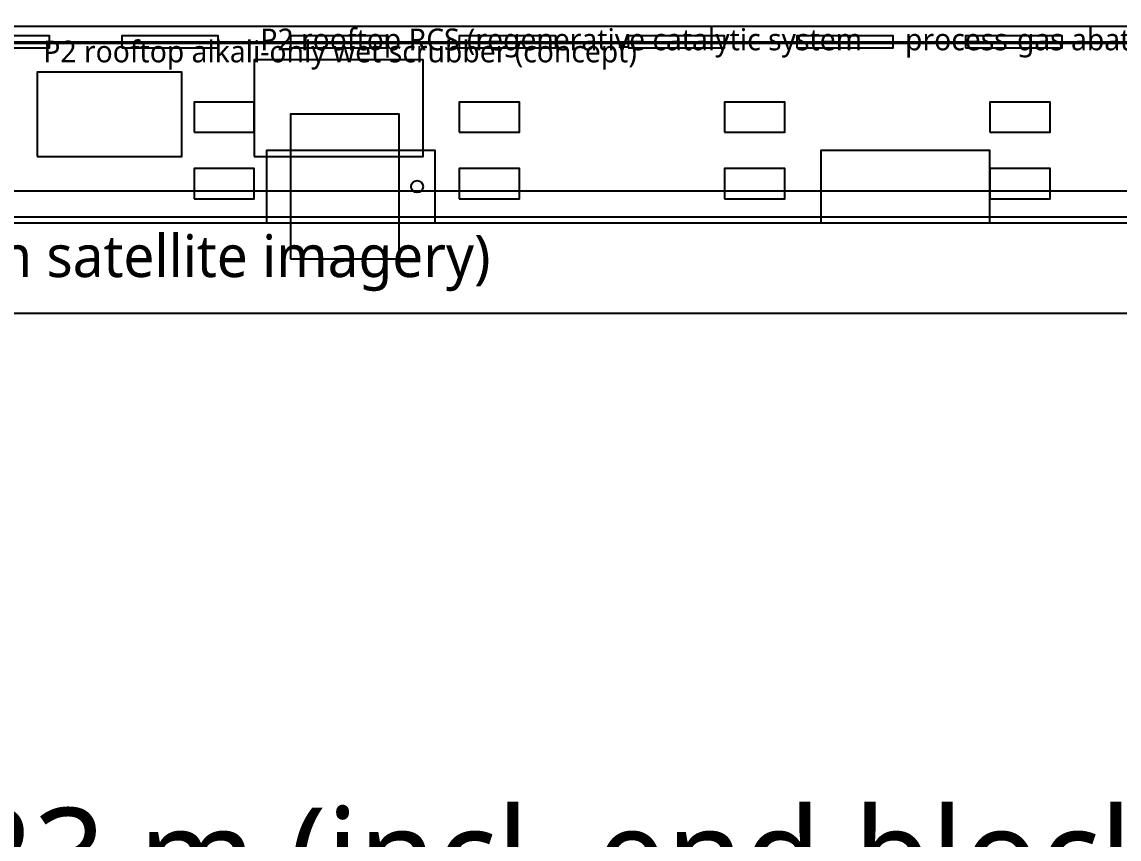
# Model space of a CAD drawing. Header units: metres. Extents: x -1640 to 1560, y -268 to 2338.
# Drawn here: x -201.3 to -110.3, y 1500.4 to 1568.2 of the extents above; entities that cross this region are included whole.
import ezdxf

# ---------------------------------------------------------------- set-up
doc = ezdxf.new("R2010")
doc.units = ezdxf.units.M
for name, color, linetype in [('1F_CDS', 5, 'Continuous'), ('1F_EHS_EXTINGUISHER_HYDRANT_CABINET_CONCEPT', 1, 'Continuous'), ('1F_SUPPORT', 4, 'Continuous'), ('2F_EHS_EXTINGUISHER_HYDRANT_CABINET_CONCEPT', 1, 'Continuous'), ('2F_SUPPORT', 4, 'Continuous'), ('3F_EHS_EXTINGUISHER_HYDRANT_CABINET_CONCEPT', 1, 'Continuous'), ('3F_SUPPORT', 4, 'Continuous'), ('4F_DCC', 3, 'Continuous'), ('4F_MAU', 2, 'Continuous'), ('4F_SUPPORT', 4, 'Continuous'), ('5F_CDS', 5, 'Continuous'), ('5F_EHS_EXTINGUISHER_HYDRANT_CABINET_CONCEPT', 1, 'Continuous'), ('5F_SUPPORT', 4, 'Continuous'), ('6F_EHS_EXTINGUISHER_HYDRANT_CABINET_CONCEPT', 1, 'Continuous'), ('6F_SUPPORT', 4, 'Continuous'), ('7F_EHS_EXTINGUISHER_HYDRANT_CABINET_CONCEPT', 1, 'Continuous'), ('7F_SUPPORT', 4, 'Continuous'), ('8F_DCC', 3, 'Continuous'), ('8F_MAU', 2, 'Continuous'), ('8F_SUPPORT', 4, 'Continuous'), ('OUTLINE', 7, 'Continuous'), ('TEXT', 7, 'Continuous'), ('UTIL_CHEM_CONCEPT', 6, 'Continuous'), ('UTIL_CHW.R_CONCEPT', 2, 'Continuous'), ('UTIL_CHW.S_CONCEPT', 1, 'Continuous'), ('UTIL_EXH.ACID_CONCEPT', 4, 'Continuous'), ('UTIL_EXH.ALK_CONCEPT', 5, 'Continuous'), ('UTIL_PLANT', 2, 'Continuous'), ('UTIL_TEXT', 7, 'Continuous')]:
    doc.layers.add(name, color=color, linetype=linetype)
doc.styles.add('KO', font='malgun.ttf')

msp = doc.modelspace()

# ---------------------------------------------------------------- linework, layer by layer
at = {"layer": '1F_CDS'}
for points in [[(-187, 1559), (-182, 1559), (-182, 1561.5), (-187, 1561.5)], [(-165, 1559), (-160, 1559), (-160, 1561.5), (-165, 1561.5)], [(-143, 1559), (-138, 1559), (-138, 1561.5), (-143, 1561.5)], [(-121, 1559), (-116, 1559), (-116, 1561.5), (-121, 1561.5)], [(-187, 1553.5), (-182, 1553.5), (-182, 1556), (-187, 1556)], [(-165, 1553.5), (-160, 1553.5), (-160, 1556), (-165, 1556)], [(-143, 1553.5), (-138, 1553.5), (-138, 1556), (-143, 1556)], [(-121, 1553.5), (-116, 1553.5), (-116, 1556), (-121, 1556)]]:
    msp.add_lwpolyline(points, close=True, dxfattribs=at)
at = {"layer": '1F_EHS_EXTINGUISHER_HYDRANT_CABINET_CONCEPT'}
msp.add_circle((-168.5, 1554.5), 0.5, dxfattribs=at)
at = {"layer": '1F_SUPPORT'}
msp.add_lwpolyline([(-179, 1548.5), (-170, 1548.5), (-170, 1560.5), (-179, 1560.5)], close=True, dxfattribs=at)
at = {"layer": '2F_EHS_EXTINGUISHER_HYDRANT_CABINET_CONCEPT'}
msp.add_circle((-168.5, 1554.5), 0.5, dxfattribs=at)
at = {"layer": '2F_SUPPORT'}
msp.add_lwpolyline([(-179, 1548.5), (-170, 1548.5), (-170, 1560.5), (-179, 1560.5)], close=True, dxfattribs=at)
at = {"layer": '3F_EHS_EXTINGUISHER_HYDRANT_CABINET_CONCEPT'}
msp.add_circle((-168.5, 1554.5), 0.5, dxfattribs=at)
at = {"layer": '3F_SUPPORT'}
msp.add_lwpolyline([(-179, 1548.5), (-170, 1548.5), (-170, 1560.5), (-179, 1560.5)], close=True, dxfattribs=at)
at = {"layer": '4F_DCC'}
for points in [[(-207, 1566), (-199, 1566), (-199, 1567), (-207, 1567)], [(-193, 1566), (-185, 1566), (-185, 1567), (-193, 1567)], [(-179, 1566), (-171, 1566), (-171, 1567), (-179, 1567)], [(-165, 1566), (-157, 1566), (-157, 1567), (-165, 1567)], [(-151, 1566), (-143, 1566), (-143, 1567), (-151, 1567)], [(-137, 1566), (-129, 1566), (-129, 1567), (-137, 1567)], [(-123, 1566), (-115, 1566), (-115, 1567), (-123, 1567)]]:
    msp.add_lwpolyline(points, close=True, dxfattribs=at)
at = {"layer": '4F_MAU'}
for points in [[(-181, 1551.5), (-167, 1551.5), (-167, 1557.5), (-181, 1557.5)], [(-135, 1551.5), (-121, 1551.5), (-121, 1557.5), (-135, 1557.5)]]:
    msp.add_lwpolyline(points, close=True, dxfattribs=at)
at = {"layer": '4F_SUPPORT'}
msp.add_lwpolyline([(-179, 1548.5), (-170, 1548.5), (-170, 1560.5), (-179, 1560.5)], close=True, dxfattribs=at)
at = {"layer": '5F_CDS'}
for points in [[(-187, 1559), (-182, 1559), (-182, 1561.5), (-187, 1561.5)], [(-165, 1559), (-160, 1559), (-160, 1561.5), (-165, 1561.5)], [(-143, 1559), (-138, 1559), (-138, 1561.5), (-143, 1561.5)], [(-121, 1559), (-116, 1559), (-116, 1561.5), (-121, 1561.5)], [(-187, 1553.5), (-182, 1553.5), (-182, 1556), (-187, 1556)], [(-165, 1553.5), (-160, 1553.5), (-160, 1556), (-165, 1556)], [(-143, 1553.5), (-138, 1553.5), (-138, 1556), (-143, 1556)], [(-121, 1553.5), (-116, 1553.5), (-116, 1556), (-121, 1556)]]:
    msp.add_lwpolyline(points, close=True, dxfattribs=at)
at = {"layer": '5F_EHS_EXTINGUISHER_HYDRANT_CABINET_CONCEPT'}
msp.add_circle((-168.5, 1554.5), 0.5, dxfattribs=at)
at = {"layer": '5F_SUPPORT'}
msp.add_lwpolyline([(-179, 1548.5), (-170, 1548.5), (-170, 1560.5), (-179, 1560.5)], close=True, dxfattribs=at)
at = {"layer": '6F_EHS_EXTINGUISHER_HYDRANT_CABINET_CONCEPT'}
msp.add_circle((-168.5, 1554.5), 0.5, dxfattribs=at)
at = {"layer": '6F_SUPPORT'}
msp.add_lwpolyline([(-179, 1548.5), (-170, 1548.5), (-170, 1560.5), (-179, 1560.5)], close=True, dxfattribs=at)
at = {"layer": '7F_EHS_EXTINGUISHER_HYDRANT_CABINET_CONCEPT'}
msp.add_circle((-168.5, 1554.5), 0.5, dxfattribs=at)
at = {"layer": '7F_SUPPORT'}
msp.add_lwpolyline([(-179, 1548.5), (-170, 1548.5), (-170, 1560.5), (-179, 1560.5)], close=True, dxfattribs=at)
at = {"layer": '8F_DCC'}
for points in [[(-207, 1566), (-199, 1566), (-199, 1567), (-207, 1567)], [(-193, 1566), (-185, 1566), (-185, 1567), (-193, 1567)], [(-179, 1566), (-171, 1566), (-171, 1567), (-179, 1567)], [(-165, 1566), (-157, 1566), (-157, 1567), (-165, 1567)], [(-151, 1566), (-143, 1566), (-143, 1567), (-151, 1567)], [(-137, 1566), (-129, 1566), (-129, 1567), (-137, 1567)], [(-123, 1566), (-115, 1566), (-115, 1567), (-123, 1567)]]:
    msp.add_lwpolyline(points, close=True, dxfattribs=at)
at = {"layer": '8F_MAU'}
for points in [[(-181, 1551.5), (-167, 1551.5), (-167, 1557.5), (-181, 1557.5)], [(-135, 1551.5), (-121, 1551.5), (-121, 1557.5), (-135, 1557.5)]]:
    msp.add_lwpolyline(points, close=True, dxfattribs=at)
at = {"layer": '8F_SUPPORT'}
msp.add_lwpolyline([(-179, 1548.5), (-170, 1548.5), (-170, 1560.5), (-179, 1560.5)], close=True, dxfattribs=at)
at = {"layer": 'OUTLINE'}
msp.add_lwpolyline([(-309, 1544), (243, 1544), (243, 1748), (-309, 1748)], close=True, dxfattribs=at)
at = {"layer": 'UTIL_CHEM_CONCEPT'}
msp.add_line((-275.3, 1551.5), (188.3, 1551.5), dxfattribs=at)
msp.add_line((-275.3, 1551.5), (188.3, 1551.5), dxfattribs=at)
at = {"layer": 'UTIL_CHW.R_CONCEPT'}
msp.add_line((-278.2, 1567.8), (189.8, 1567.8), dxfattribs=at)
msp.add_line((-278.2, 1567.8), (189.8, 1567.8), dxfattribs=at)
at = {"layer": 'UTIL_CHW.S_CONCEPT'}
msp.add_line((-279.5, 1566.5), (188.5, 1566.5), dxfattribs=at)
msp.add_line((-279.5, 1566.5), (188.5, 1566.5), dxfattribs=at)
at = {"layer": 'UTIL_EXH.ACID_CONCEPT'}
for p, q in [((-281.4, 1567.8), (190.4, 1567.8)), ((-281.4, 1567.8), (190.4, 1567.8)), ((-269.55, 1552), (197.55, 1552))]:
    msp.add_line(p, q, dxfattribs=at)
at = {"layer": 'UTIL_EXH.ALK_CONCEPT'}
for p, q in [((-281.4, 1566.4), (190.4, 1566.4)), ((-281.4, 1566.4), (190.4, 1566.4)), ((-269.55, 1554.16), (197.55, 1554.16))]:
    msp.add_line(p, q, dxfattribs=at)
at = {"layer": 'UTIL_PLANT'}
for points in [[(-182, 1557), (-168, 1557), (-168, 1565), (-182, 1565)], [(-200, 1557), (-188, 1557), (-188, 1564), (-200, 1564)]]:
    msp.add_lwpolyline(points, close=True, dxfattribs=at)

# ---------------------------------------------------------------- texts
at = {"layer": 'TEXT', "style": 'KO'}
for s, height, p in [('Bridge between the west support building and P2 (added in v7.16 from satellite imagery)', 3.5, (-352, 1547)), ('P3 FAB  main body 623 m (incl. end block 651 m) x 208 m  [measured from satellite imagery]', 8, (-306, 1495))]:
    msp.add_text(s, height=height, dxfattribs=at).set_placement(p)
at = {"layer": 'UTIL_TEXT', "style": 'KO'}
for s, p in [('P2 rooftop RCS (regenerative catalytic system — process-gas abatement, named in the sustainability report; location is concept)', (-181.5, 1565.8)), ('P2 rooftop alkali-only wet scrubber (concept)', (-199.5, 1564.8))]:
    msp.add_text(s, height=1.8, dxfattribs=at).set_placement(p)

doc.saveas('drawing.dxf')
